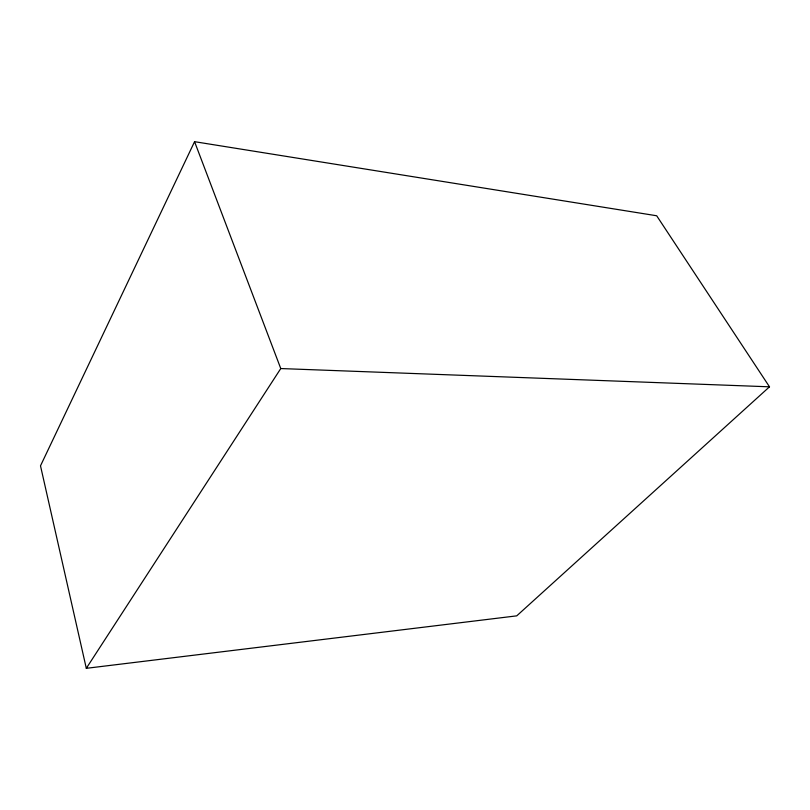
<?xml version="1.0" encoding="UTF-8"?>
<svg xmlns="http://www.w3.org/2000/svg" width="810" height="810" viewBox="0 0 810 810"><rect width="100%" height="100%" fill="white"/><g stroke="black" fill="none" stroke-linecap="round" stroke-linejoin="round"><path stroke-width="1.21" d="M194.562 141.679L40.5 465.831L86.305 668.321L516.74 615.853L769.5 386.815L656.687 215.764L194.562 141.679L280.766 368.55L86.305 668.321M280.766 368.55L769.5 386.815"/></g></svg>
